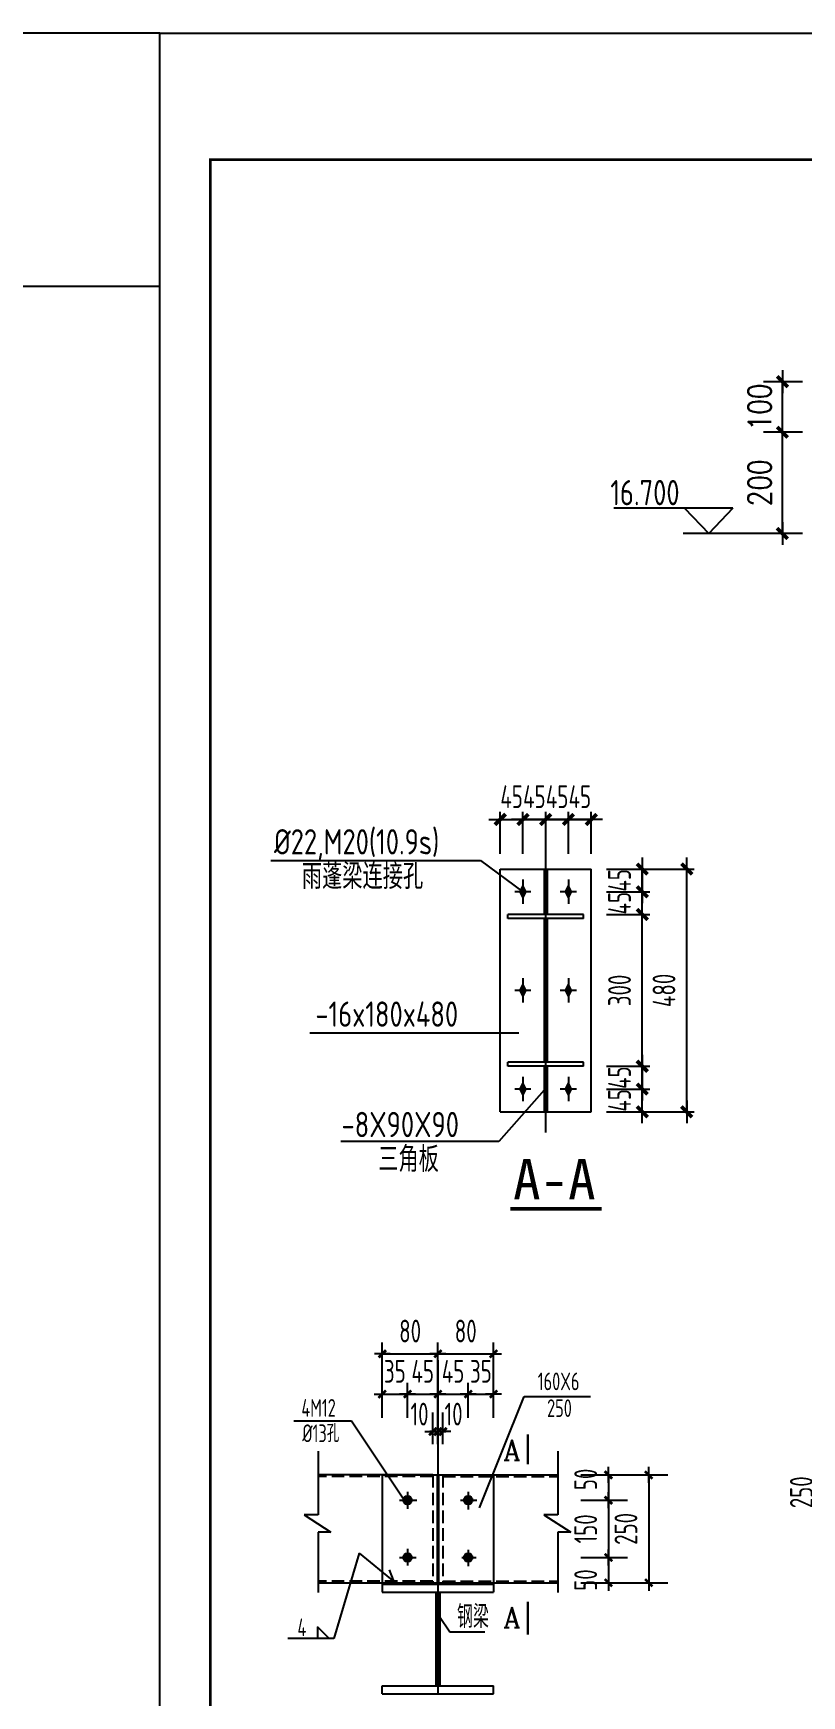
# Model space of a CAD drawing. Extents: x -321761 to 1215725, y 241863 to 438812.
# Drawn here: x 936225 to 951420, y 268394 to 301263 of the extents above; entities that cross this region are included whole.
import ezdxf

# ---------------------------------------------------------------- set-up
doc = ezdxf.new("R2010")
doc.units = 0
doc.header["$LTSCALE"] = 1000
doc.linetypes.add('CENTER', pattern=[2, 1.25, -0.25, 0.25, -0.25])
doc.linetypes.add('DASH', pattern=[0.35, 0.25, -0.1])
doc.layers.get('0').update_dxf_attribs({"linetype": 'CONTINUOUS'})
doc.layers.get('Defpoints').update_dxf_attribs({"linetype": 'CONTINUOUS'})
for name, color, linetype in [('AXIS', 253, 'CENTER'), ('BORDER', 7, 'CONTINUOUS'), ('DASH', 3, 'DASH'), ('DIM_SYMB', 3, 'CONTINUOUS'), ('PUB_DIM', 3, 'CONTINUOUS'), ('PUB_TEXT', 7, 'CONTINUOUS'), ('图层8', 3, 'CENTER'), ('屋面支撑', 1, 'CONTINUOUS'), ('梁__实线', 4, 'CONTINUOUS'), ('螺栓', 15, 'CONTINUOUS')]:
    doc.layers.add(name, color=color, linetype=linetype)
doc.layers.add('柱', color=3, linetype='CONTINUOUS', lineweight=5)
doc.styles.add('-黑体', font='')
doc.styles.add('COMPLEX', font='COMPLEX')
doc.styles.add('DIM_FONT', font='SIMPLEX.shx', dxfattribs={"width": 0.8})
doc.styles.add('TSSD_Dimension', font='Tssdeng.shx', dxfattribs={"width": 0.7, "bigfont": 'hztxt.shx'})
doc.styles.add('TSSD_Rein', font='Tssdeng.shx', dxfattribs={"width": 0.7, "bigfont": 'hztxt.shx'})
doc.styles.add('TSSD_REIN_T3', font='Tssdeng.shx', dxfattribs={"width": 0.7, "bigfont": 'hztxt.shx'})
doc.styles.get('-黑体').set_extended_font_data('SimSun')
doc.dimstyles.new('DIMN150', dxfattribs={"dimscale": 1.5, "dimtxt": 300, "dimasz": 1, "dimexe": 250, "dimexo": 300, "dimgap": 150, "dimtad": 1, "dimdec": 0, "dimzin": 0, "dimdsep": 46, "dimtxsty": 'DIM_FONT', "dimblk": '_DIMX', "dimcen": 0.09, "dimclrt": 7, "dimadec": 0, "dimazin": 0, "dimtfac": 1, "dimtdec": 0, "dimtix": 1, "dimtmove": 2, "dimatfit": 3, "dimldrblk": '_DIMX', "dimfxl": 1, "dimtolj": 1, "dimtzin": 0, "dimarcsym": 0})

# ---------------------------------------------------------------- blocks, each defined once
blk = doc.blocks.new('高强螺栓')
at = {"layer": '螺栓'}
for p, q in [((16, 0), (-16, 0)), ((0, 24), (0, -24))]:
    blk.add_line(p, q, dxfattribs=at)
blk.add_solid([(-8, 0), (0, 16), (0, -16), (8, 0)], dxfattribs=at)
blk = doc.blocks.new('_DIMX')
blk.add_line((-150, 0), (150, 0))
at = {"const_width": 50}
blk.add_lwpolyline([(-70, -70), (70, 70)], dxfattribs=at)
blk = doc.blocks.new('*D341')
at = {"layer": 'Defpoints', "color": 0}
for p in [(947258, 284739), (949146, 284739), (947258, 279939)]:
    blk.add_point(p, dxfattribs=at)
at = {"layer": 'PUB_DIM', "color": 0, "lineweight": -2}
for p, q in [((947558, 284739), (949296, 284739)), ((949146, 279940), (949146, 284737)), ((947558, 279939), (949296, 279939))]:
    blk.add_line(p, q, dxfattribs=at)
at = {"layer": 'PUB_DIM', "color": 0, "lineweight": -2, "xscale": 1.5, "yscale": 1.5, "zscale": 1.5}
for p, rotation in [((949146, 284739), 90), ((949146, 279939), 270)]:
    blk.add_blockref('_DIMX', p, dxfattribs=dict(at, rotation=rotation))
at = {"layer": 'PUB_DIM', "color": 7, "insert": (948696, 282339), "char_height": 450, "attachment_point": 5, "rotation": 90, "style": 'TSSD_Dimension'}
blk.add_mtext('\\A1;480', dxfattribs=at)
blk = doc.blocks.new('*D342')
at = {"layer": 'Defpoints', "color": 0}
for p in [(947258, 280389), (948267, 280389), (947258, 279939)]:
    blk.add_point(p, dxfattribs=at)
at = {"layer": 'PUB_DIM', "color": 0, "lineweight": -2}
for p, q in [((947558, 280389), (948417, 280389)), ((948267, 280390), (948267, 280392)), ((948267, 279939), (948267, 280389)), ((947558, 279939), (948417, 279939)), ((948267, 279937), (948267, 279936))]:
    blk.add_line(p, q, dxfattribs=at)
at = {"layer": 'PUB_DIM', "color": 0, "lineweight": -2, "xscale": 1.5, "yscale": 1.5, "zscale": 1.5}
for p, rotation in [((948267, 280389), 270), ((948267, 279939), 90)]:
    blk.add_blockref('_DIMX', p, dxfattribs=dict(at, rotation=rotation))
at = {"layer": 'PUB_DIM', "color": 7, "insert": (947817, 280164), "char_height": 450, "attachment_point": 5, "rotation": 90, "style": 'TSSD_Dimension'}
blk.add_mtext('\\A1;45', dxfattribs=at)
blk = doc.blocks.new('*D343')
at = {"layer": 'Defpoints', "color": 0}
for p in [(947258, 280839), (948267, 280839), (947258, 280389)]:
    blk.add_point(p, dxfattribs=at)
at = {"layer": 'PUB_DIM', "color": 0, "lineweight": -2}
for p, q in [((947558, 280839), (948417, 280839)), ((948267, 280840), (948267, 280842)), ((948267, 280389), (948267, 280839)), ((947558, 280389), (948417, 280389)), ((948267, 280387), (948267, 280386))]:
    blk.add_line(p, q, dxfattribs=at)
at = {"layer": 'PUB_DIM', "color": 0, "lineweight": -2, "xscale": 1.5, "yscale": 1.5, "zscale": 1.5}
for p, rotation in [((948267, 280839), 270), ((948267, 280389), 90)]:
    blk.add_blockref('_DIMX', p, dxfattribs=dict(at, rotation=rotation))
at = {"layer": 'PUB_DIM', "color": 7, "insert": (947817, 280614), "char_height": 450, "attachment_point": 5, "rotation": 90, "style": 'TSSD_Dimension'}
blk.add_mtext('\\A1;45', dxfattribs=at)
blk = doc.blocks.new('*D344')
at = {"layer": 'Defpoints', "color": 0}
for p in [(947258, 283839), (948267, 283839), (947258, 280839)]:
    blk.add_point(p, dxfattribs=at)
at = {"layer": 'PUB_DIM', "color": 0, "lineweight": -2}
for p, q in [((947558, 283839), (948417, 283839)), ((948267, 280840), (948267, 283837)), ((947558, 280839), (948417, 280839))]:
    blk.add_line(p, q, dxfattribs=at)
at = {"layer": 'PUB_DIM', "color": 0, "lineweight": -2, "xscale": 1.5, "yscale": 1.5, "zscale": 1.5}
for p, rotation in [((948267, 283839), 90), ((948267, 280839), 270)]:
    blk.add_blockref('_DIMX', p, dxfattribs=dict(at, rotation=rotation))
at = {"layer": 'PUB_DIM', "color": 7, "insert": (947817, 282339), "char_height": 450, "attachment_point": 5, "rotation": 90, "style": 'TSSD_Dimension'}
blk.add_mtext('\\A1;300', dxfattribs=at)
blk = doc.blocks.new('*D345')
at = {"layer": 'Defpoints', "color": 0}
for p in [(947258, 284289), (948267, 284289), (947258, 283839)]:
    blk.add_point(p, dxfattribs=at)
at = {"layer": 'PUB_DIM', "color": 0, "lineweight": -2}
for p, q in [((947558, 284289), (948417, 284289)), ((948267, 284290), (948267, 284292)), ((948267, 283839), (948267, 284289)), ((947558, 283839), (948417, 283839)), ((948267, 283837), (948267, 283836))]:
    blk.add_line(p, q, dxfattribs=at)
at = {"layer": 'PUB_DIM', "color": 0, "lineweight": -2, "xscale": 1.5, "yscale": 1.5, "zscale": 1.5}
for p, rotation in [((948267, 284289), 270), ((948267, 283839), 90)]:
    blk.add_blockref('_DIMX', p, dxfattribs=dict(at, rotation=rotation))
at = {"layer": 'PUB_DIM', "color": 7, "insert": (947817, 284064), "char_height": 450, "attachment_point": 5, "rotation": 90, "style": 'TSSD_Dimension'}
blk.add_mtext('\\A1;45', dxfattribs=at)
blk = doc.blocks.new('*D346')
at = {"layer": 'Defpoints', "color": 0}
for p in [(947258, 284739), (948267, 284739), (947258, 284289)]:
    blk.add_point(p, dxfattribs=at)
at = {"layer": 'PUB_DIM', "color": 0, "lineweight": -2}
for p, q in [((947558, 284739), (948417, 284739)), ((948267, 284740), (948267, 284742)), ((948267, 284289), (948267, 284739)), ((947558, 284289), (948417, 284289)), ((948267, 284287), (948267, 284286))]:
    blk.add_line(p, q, dxfattribs=at)
at = {"layer": 'PUB_DIM', "color": 0, "lineweight": -2, "xscale": 1.5, "yscale": 1.5, "zscale": 1.5}
for p, rotation in [((948267, 284739), 270), ((948267, 284289), 90)]:
    blk.add_blockref('_DIMX', p, dxfattribs=dict(at, rotation=rotation))
at = {"layer": 'PUB_DIM', "color": 7, "insert": (947817, 284514), "char_height": 450, "attachment_point": 5, "rotation": 90, "style": 'TSSD_Dimension'}
blk.add_mtext('\\A1;45', dxfattribs=at)
blk = doc.blocks.new('*D347')
at = {"layer": 'Defpoints', "color": 0}
for p in [(945908, 285719), (945458, 284739), (945908, 284739)]:
    blk.add_point(p, dxfattribs=at)
at = {"layer": 'PUB_DIM', "color": 0, "lineweight": -2}
for p, q in [((945456, 285719), (945455, 285719)), ((945458, 285039), (945458, 285869)), ((945458, 285719), (945908, 285719)), ((945908, 285039), (945908, 285869)), ((945909, 285719), (945911, 285719))]:
    blk.add_line(p, q, dxfattribs=at)
at = {"layer": 'PUB_DIM', "color": 0, "lineweight": -2, "xscale": 1.5, "yscale": 1.5, "zscale": 1.5}
blk.add_blockref('_DIMX', (945458, 285719), dxfattribs=at)
at = {"layer": 'PUB_DIM', "color": 0, "lineweight": -2, "xscale": 1.5, "yscale": 1.5, "zscale": 1.5, "rotation": 180}
blk.add_blockref('_DIMX', (945908, 285719), dxfattribs=at)
at = {"layer": 'PUB_DIM', "color": 7, "insert": (945683, 286169), "char_height": 450, "attachment_point": 5, "style": 'TSSD_Dimension'}
blk.add_mtext('\\A1;45', dxfattribs=at)
blk = doc.blocks.new('*D348')
at = {"layer": 'Defpoints', "color": 0}
for p in [(946358, 285719), (945908, 284739), (946358, 284739)]:
    blk.add_point(p, dxfattribs=at)
at = {"layer": 'PUB_DIM', "color": 0, "lineweight": -2}
for p, q in [((945906, 285719), (945905, 285719)), ((945908, 285039), (945908, 285869)), ((945908, 285719), (946358, 285719)), ((946358, 285039), (946358, 285869)), ((946359, 285719), (946361, 285719))]:
    blk.add_line(p, q, dxfattribs=at)
at = {"layer": 'PUB_DIM', "color": 0, "lineweight": -2, "xscale": 1.5, "yscale": 1.5, "zscale": 1.5}
blk.add_blockref('_DIMX', (945908, 285719), dxfattribs=at)
at = {"layer": 'PUB_DIM', "color": 0, "lineweight": -2, "xscale": 1.5, "yscale": 1.5, "zscale": 1.5, "rotation": 180}
blk.add_blockref('_DIMX', (946358, 285719), dxfattribs=at)
at = {"layer": 'PUB_DIM', "color": 7, "insert": (946133, 286169), "char_height": 450, "attachment_point": 5, "style": 'TSSD_Dimension'}
blk.add_mtext('\\A1;45', dxfattribs=at)
blk = doc.blocks.new('*D349')
at = {"layer": 'Defpoints', "color": 0}
for p in [(946808, 285719), (946358, 284739), (946808, 284739)]:
    blk.add_point(p, dxfattribs=at)
at = {"layer": 'PUB_DIM', "color": 0, "lineweight": -2}
for p, q in [((946356, 285719), (946355, 285719)), ((946358, 285039), (946358, 285869)), ((946358, 285719), (946808, 285719)), ((946808, 285039), (946808, 285869)), ((946809, 285719), (946811, 285719))]:
    blk.add_line(p, q, dxfattribs=at)
at = {"layer": 'PUB_DIM', "color": 0, "lineweight": -2, "xscale": 1.5, "yscale": 1.5, "zscale": 1.5}
blk.add_blockref('_DIMX', (946358, 285719), dxfattribs=at)
at = {"layer": 'PUB_DIM', "color": 0, "lineweight": -2, "xscale": 1.5, "yscale": 1.5, "zscale": 1.5, "rotation": 180}
blk.add_blockref('_DIMX', (946808, 285719), dxfattribs=at)
at = {"layer": 'PUB_DIM', "color": 7, "insert": (946583, 286169), "char_height": 450, "attachment_point": 5, "style": 'TSSD_Dimension'}
blk.add_mtext('\\A1;45', dxfattribs=at)
blk = doc.blocks.new('*D350')
at = {"layer": 'Defpoints', "color": 0}
for p in [(947258, 285719), (946808, 284739), (947258, 284739)]:
    blk.add_point(p, dxfattribs=at)
at = {"layer": 'PUB_DIM', "color": 0, "lineweight": -2}
for p, q in [((946806, 285719), (946805, 285719)), ((946808, 285039), (946808, 285869)), ((946808, 285719), (947258, 285719)), ((947258, 285039), (947258, 285869)), ((947259, 285719), (947261, 285719))]:
    blk.add_line(p, q, dxfattribs=at)
at = {"layer": 'PUB_DIM', "color": 0, "lineweight": -2, "xscale": 1.5, "yscale": 1.5, "zscale": 1.5}
blk.add_blockref('_DIMX', (946808, 285719), dxfattribs=at)
at = {"layer": 'PUB_DIM', "color": 0, "lineweight": -2, "xscale": 1.5, "yscale": 1.5, "zscale": 1.5, "rotation": 180}
blk.add_blockref('_DIMX', (947258, 285719), dxfattribs=at)
at = {"layer": 'PUB_DIM', "color": 7, "insert": (947033, 286169), "char_height": 450, "attachment_point": 5, "style": 'TSSD_Dimension'}
blk.add_mtext('\\A1;45', dxfattribs=at)
blk = doc.blocks.new('*D351')
at = {"layer": 'Defpoints', "color": 0}
for p in [(951037, 293374), (951887, 293374), (951887, 291374)]:
    blk.add_point(p, dxfattribs=at)
at = {"layer": 'PUB_DIM', "color": 0, "lineweight": -2}
for p, q in [((951437, 293374), (950662, 293374)), ((951037, 291375), (951037, 293372)), ((951437, 291374), (950662, 291374))]:
    blk.add_line(p, q, dxfattribs=at)
at = {"layer": 'PUB_DIM', "color": 0, "lineweight": -2, "xscale": 1.5, "yscale": 1.5, "zscale": 1.5}
for p, rotation in [((951037, 293374), 90), ((951037, 291374), 270)]:
    blk.add_blockref('_DIMX', p, dxfattribs=dict(at, rotation=rotation))
at = {"layer": 'PUB_DIM', "color": 7, "insert": (950587, 292374), "char_height": 450, "attachment_point": 5, "rotation": 90, "style": 'DIM_FONT'}
blk.add_mtext('\\A1;200', dxfattribs=at)
blk = doc.blocks.new('*D352')
at = {"layer": 'Defpoints', "color": 0}
for p in [(951037, 294374), (951887, 294374), (951887, 293374)]:
    blk.add_point(p, dxfattribs=at)
at = {"layer": 'PUB_DIM', "color": 0, "lineweight": -2}
for p, q in [((951437, 294374), (950662, 294374)), ((951037, 294375), (951037, 294377)), ((951037, 293374), (951037, 294374)), ((951437, 293374), (950662, 293374)), ((951037, 293372), (951037, 293371))]:
    blk.add_line(p, q, dxfattribs=at)
at = {"layer": 'PUB_DIM', "color": 0, "lineweight": -2, "xscale": 1.5, "yscale": 1.5, "zscale": 1.5}
for p, rotation in [((951037, 294374), 270), ((951037, 293374), 90)]:
    blk.add_blockref('_DIMX', p, dxfattribs=dict(at, rotation=rotation))
at = {"layer": 'PUB_DIM', "color": 7, "insert": (950587, 293874), "char_height": 450, "attachment_point": 5, "rotation": 90, "style": 'DIM_FONT'}
blk.add_mtext('\\A1;100', dxfattribs=at)
blk = doc.blocks.new('*D483')
at = {"layer": 'Defpoints', "color": 0}
for p in [(946600, 271128), (946600, 270628), (947598, 270628)]:
    blk.add_point(p, dxfattribs=at)
at = {"layer": 'PUB_DIM', "color": 0, "lineweight": -2}
for p, q in [((947050, 271128), (947973, 271128)), ((947598, 271127), (947598, 270629)), ((947050, 270628), (947973, 270628))]:
    blk.add_line(p, q, dxfattribs=at)
at = {"layer": 'PUB_DIM', "color": 0, "lineweight": -2, "xscale": 1.05, "yscale": 1.05, "zscale": 1.05}
for p, rotation in [((947598, 271128), 90), ((947598, 270628), 270)]:
    blk.add_blockref('_DIMX', p, dxfattribs=dict(at, rotation=rotation))
at = {"layer": 'PUB_DIM', "color": 7, "insert": (947148, 270681), "char_height": 450, "attachment_point": 5, "rotation": 90, "style": 'TSSD_Rein'}
blk.add_mtext('\\A1;50', dxfattribs=at)
blk = doc.blocks.new('*D484')
at = {"layer": 'Defpoints', "color": 0}
for p in [(946600, 272259), (946600, 271128), (947598, 271128)]:
    blk.add_point(p, dxfattribs=at)
at = {"layer": 'PUB_DIM', "color": 0, "lineweight": -2}
for p, q in [((947050, 272259), (947973, 272259)), ((947598, 272258), (947598, 271129)), ((947050, 271128), (947973, 271128))]:
    blk.add_line(p, q, dxfattribs=at)
at = {"layer": 'PUB_DIM', "color": 0, "lineweight": -2, "xscale": 1.05, "yscale": 1.05, "zscale": 1.05}
for p, rotation in [((947598, 272259), 90), ((947598, 271128), 270)]:
    blk.add_blockref('_DIMX', p, dxfattribs=dict(at, rotation=rotation))
at = {"layer": 'PUB_DIM', "color": 7, "insert": (947148, 271693), "char_height": 450, "attachment_point": 5, "rotation": 90, "style": 'TSSD_Rein'}
blk.add_mtext('\\A1;150', dxfattribs=at)
blk = doc.blocks.new('*D485')
at = {"layer": 'Defpoints', "color": 0}
for p in [(946600, 272759), (946600, 272259), (947598, 272259)]:
    blk.add_point(p, dxfattribs=at)
at = {"layer": 'PUB_DIM', "color": 0, "lineweight": -2}
for p, q in [((947050, 272759), (947973, 272759)), ((947598, 272758), (947598, 272260)), ((947050, 272259), (947973, 272259))]:
    blk.add_line(p, q, dxfattribs=at)
at = {"layer": 'PUB_DIM', "color": 0, "lineweight": -2, "xscale": 1.05, "yscale": 1.05, "zscale": 1.05}
for p, rotation in [((947598, 272759), 90), ((947598, 272259), 270)]:
    blk.add_blockref('_DIMX', p, dxfattribs=dict(at, rotation=rotation))
at = {"layer": 'PUB_DIM', "color": 7, "insert": (947148, 272671), "char_height": 450, "attachment_point": 5, "rotation": 90, "style": 'TSSD_Rein'}
blk.add_mtext('\\A1;50', dxfattribs=at)
blk = doc.blocks.new('*D486')
at = {"layer": 'Defpoints', "color": 0}
for p in [(947009, 272759), (947009, 270628), (948394, 270628)]:
    blk.add_point(p, dxfattribs=at)
at = {"layer": 'PUB_DIM', "color": 0, "lineweight": -2}
for p, q in [((947459, 272759), (948769, 272759)), ((948394, 272758), (948394, 270629)), ((947459, 270628), (948769, 270628))]:
    blk.add_line(p, q, dxfattribs=at)
at = {"layer": 'PUB_DIM', "color": 0, "lineweight": -2, "xscale": 1.05, "yscale": 1.05, "zscale": 1.05}
for p, rotation in [((948394, 272759), 90), ((948394, 270628), 270)]:
    blk.add_blockref('_DIMX', p, dxfattribs=dict(at, rotation=rotation))
at = {"layer": 'PUB_DIM', "color": 7, "insert": (947944, 271693), "char_height": 450, "attachment_point": 5, "rotation": 90, "style": 'TSSD_Rein'}
blk.add_mtext('\\A1;250', dxfattribs=at)
blk = doc.blocks.new('*D490')
at = {"layer": 'Defpoints', "color": 0}
for p in [(953604, 273452), (951935, 271450), (953604, 271450)]:
    blk.add_point(p, dxfattribs=at)
at = {"layer": 'PUB_DIM', "color": 0, "lineweight": -2}
for p, q in [((953154, 273452), (951710, 273452)), ((951935, 273451), (951935, 271451)), ((953154, 271450), (951710, 271450))]:
    blk.add_line(p, q, dxfattribs=at)
at = {"layer": 'PUB_DIM', "color": 0, "lineweight": -2, "xscale": 1.05, "yscale": 1.05, "zscale": 1.05}
for p, rotation in [((951935, 273452), 90), ((951935, 271450), 270)]:
    blk.add_blockref('_DIMX', p, dxfattribs=dict(at, rotation=rotation))
at = {"layer": 'PUB_DIM', "color": 7, "insert": (951413, 272417), "char_height": 450, "attachment_point": 5, "rotation": 90, "style": 'TSSD_Rein'}
blk.add_mtext('\\A1;250', dxfattribs=at)
blk = doc.blocks.new('*D491')
at = {"layer": 'Defpoints', "color": 0}
for p in [(944227, 275154), (943127, 274058), (944227, 274058)]:
    blk.add_point(p, dxfattribs=at)
at = {"layer": 'PUB_DIM', "color": 0, "lineweight": -2}
for p, q in [((943127, 274508), (943127, 275379)), ((943128, 275154), (944226, 275154)), ((944227, 274508), (944227, 275379))]:
    blk.add_line(p, q, dxfattribs=at)
at = {"layer": 'PUB_DIM', "color": 0, "lineweight": -2, "xscale": 1.05, "yscale": 1.05, "zscale": 1.05, "rotation": 180}
blk.add_blockref('_DIMX', (943127, 275154), dxfattribs=at)
at = {"layer": 'PUB_DIM', "color": 0, "lineweight": -2, "xscale": 1.05, "yscale": 1.05, "zscale": 1.05}
blk.add_blockref('_DIMX', (944227, 275154), dxfattribs=at)
at = {"layer": 'PUB_DIM', "color": 7, "insert": (943677, 275604), "char_height": 450, "attachment_point": 5, "style": 'TSSD_Rein'}
blk.add_mtext('\\A1;80', dxfattribs=at)
blk = doc.blocks.new('*D492')
at = {"layer": 'Defpoints', "color": 0}
for p in [(945325, 275154), (944227, 274058), (945325, 274058)]:
    blk.add_point(p, dxfattribs=at)
at = {"layer": 'PUB_DIM', "color": 0, "lineweight": -2}
for p, q in [((944227, 274508), (944227, 275379)), ((944228, 275154), (945324, 275154)), ((945325, 274508), (945325, 275379))]:
    blk.add_line(p, q, dxfattribs=at)
at = {"layer": 'PUB_DIM', "color": 0, "lineweight": -2, "xscale": 1.05, "yscale": 1.05, "zscale": 1.05, "rotation": 180}
blk.add_blockref('_DIMX', (944227, 275154), dxfattribs=at)
at = {"layer": 'PUB_DIM', "color": 0, "lineweight": -2, "xscale": 1.05, "yscale": 1.05, "zscale": 1.05}
blk.add_blockref('_DIMX', (945325, 275154), dxfattribs=at)
at = {"layer": 'PUB_DIM', "color": 7, "insert": (944776, 275604), "char_height": 450, "attachment_point": 5, "style": 'TSSD_Rein'}
blk.add_mtext('\\A1;80', dxfattribs=at)
blk = doc.blocks.new('*D493')
at = {"layer": 'Defpoints', "color": 0}
for p in [(943626, 274358), (943124, 273438), (943626, 273438)]:
    blk.add_point(p, dxfattribs=at)
at = {"layer": 'PUB_DIM', "color": 0, "lineweight": -2}
for p, q in [((943124, 273888), (943124, 274583)), ((943626, 273888), (943626, 274583)), ((943123, 274358), (943122, 274358)), ((943124, 274358), (943626, 274358)), ((943627, 274358), (943628, 274358))]:
    blk.add_line(p, q, dxfattribs=at)
at = {"layer": 'PUB_DIM', "color": 0, "lineweight": -2, "xscale": 1.05, "yscale": 1.05, "zscale": 1.05}
blk.add_blockref('_DIMX', (943124, 274358), dxfattribs=at)
at = {"layer": 'PUB_DIM', "color": 0, "lineweight": -2, "xscale": 1.05, "yscale": 1.05, "zscale": 1.05, "rotation": 180}
blk.add_blockref('_DIMX', (943626, 274358), dxfattribs=at)
at = {"layer": 'PUB_DIM', "color": 7, "insert": (943375, 274808), "char_height": 450, "attachment_point": 5, "style": 'TSSD_Rein'}
blk.add_mtext('\\A1;35', dxfattribs=at)
blk = doc.blocks.new('*D494')
at = {"layer": 'Defpoints', "color": 0}
for p in [(944226, 274358), (943626, 273438), (944226, 273438)]:
    blk.add_point(p, dxfattribs=at)
at = {"layer": 'PUB_DIM', "color": 0, "lineweight": -2}
for p, q in [((943626, 273888), (943626, 274583)), ((944226, 273888), (944226, 274583)), ((943625, 274358), (943624, 274358)), ((943626, 274358), (944226, 274358)), ((944227, 274358), (944228, 274358))]:
    blk.add_line(p, q, dxfattribs=at)
at = {"layer": 'PUB_DIM', "color": 0, "lineweight": -2, "xscale": 1.05, "yscale": 1.05, "zscale": 1.05}
blk.add_blockref('_DIMX', (943626, 274358), dxfattribs=at)
at = {"layer": 'PUB_DIM', "color": 0, "lineweight": -2, "xscale": 1.05, "yscale": 1.05, "zscale": 1.05, "rotation": 180}
blk.add_blockref('_DIMX', (944226, 274358), dxfattribs=at)
at = {"layer": 'PUB_DIM', "color": 7, "insert": (943926, 274808), "char_height": 450, "attachment_point": 5, "style": 'TSSD_Rein'}
blk.add_mtext('\\A1;45', dxfattribs=at)
blk = doc.blocks.new('*D495')
at = {"layer": 'Defpoints', "color": 0}
for p in [(944826, 274358), (944226, 273438), (944826, 273438)]:
    blk.add_point(p, dxfattribs=at)
at = {"layer": 'PUB_DIM', "color": 0, "lineweight": -2}
for p, q in [((944226, 273888), (944226, 274583)), ((944826, 273888), (944826, 274583)), ((944225, 274358), (944224, 274358)), ((944226, 274358), (944826, 274358)), ((944827, 274358), (944828, 274358))]:
    blk.add_line(p, q, dxfattribs=at)
at = {"layer": 'PUB_DIM', "color": 0, "lineweight": -2, "xscale": 1.05, "yscale": 1.05, "zscale": 1.05}
blk.add_blockref('_DIMX', (944226, 274358), dxfattribs=at)
at = {"layer": 'PUB_DIM', "color": 0, "lineweight": -2, "xscale": 1.05, "yscale": 1.05, "zscale": 1.05, "rotation": 180}
blk.add_blockref('_DIMX', (944826, 274358), dxfattribs=at)
at = {"layer": 'PUB_DIM', "color": 7, "insert": (944526, 274808), "char_height": 450, "attachment_point": 5, "style": 'TSSD_Rein'}
blk.add_mtext('\\A1;45', dxfattribs=at)
blk = doc.blocks.new('*D496')
at = {"layer": 'Defpoints', "color": 0}
for p in [(945326, 274358), (944826, 273438), (945326, 273438)]:
    blk.add_point(p, dxfattribs=at)
at = {"layer": 'PUB_DIM', "color": 0, "lineweight": -2}
for p, q in [((944826, 273888), (944826, 274583)), ((945326, 273888), (945326, 274583)), ((944825, 274358), (944824, 274358)), ((944826, 274358), (945326, 274358)), ((945327, 274358), (945328, 274358))]:
    blk.add_line(p, q, dxfattribs=at)
at = {"layer": 'PUB_DIM', "color": 0, "lineweight": -2, "xscale": 1.05, "yscale": 1.05, "zscale": 1.05}
blk.add_blockref('_DIMX', (944826, 274358), dxfattribs=at)
at = {"layer": 'PUB_DIM', "color": 0, "lineweight": -2, "xscale": 1.05, "yscale": 1.05, "zscale": 1.05, "rotation": 180}
blk.add_blockref('_DIMX', (945326, 274358), dxfattribs=at)
at = {"layer": 'PUB_DIM', "color": 7, "insert": (945076, 274808), "char_height": 450, "attachment_point": 5, "style": 'TSSD_Rein'}
blk.add_mtext('\\A1;35', dxfattribs=at)
blk = doc.blocks.new('*D497')
at = {"layer": 'Defpoints', "color": 0}
for p in [(944226, 273617), (944126, 272919), (944226, 272919)]:
    blk.add_point(p, dxfattribs=at)
at = {"layer": 'PUB_DIM', "color": 0, "lineweight": -2}
for p, q in [((944126, 273369), (944126, 273992)), ((944226, 273369), (944226, 273992)), ((944125, 273617), (944124, 273617)), ((944126, 273617), (944226, 273617)), ((944227, 273617), (944228, 273617))]:
    blk.add_line(p, q, dxfattribs=at)
at = {"layer": 'PUB_DIM', "color": 0, "lineweight": -2, "xscale": 1.05, "yscale": 1.05, "zscale": 1.05}
blk.add_blockref('_DIMX', (944126, 273617), dxfattribs=at)
at = {"layer": 'PUB_DIM', "color": 0, "lineweight": -2, "xscale": 1.05, "yscale": 1.05, "zscale": 1.05, "rotation": 180}
blk.add_blockref('_DIMX', (944226, 273617), dxfattribs=at)
at = {"layer": 'PUB_DIM', "color": 7, "insert": (943863, 273962), "char_height": 450, "attachment_point": 5, "style": 'TSSD_Rein'}
blk.add_mtext('\\A1;10', dxfattribs=at)
blk = doc.blocks.new('*D498')
at = {"layer": 'Defpoints', "color": 0}
for p in [(944326, 273617), (944226, 272919), (944326, 272919)]:
    blk.add_point(p, dxfattribs=at)
at = {"layer": 'PUB_DIM', "color": 0, "lineweight": -2}
for p, q in [((944226, 273369), (944226, 273992)), ((944326, 273369), (944326, 273992)), ((944225, 273617), (944224, 273617)), ((944226, 273617), (944326, 273617)), ((944327, 273617), (944328, 273617))]:
    blk.add_line(p, q, dxfattribs=at)
at = {"layer": 'PUB_DIM', "color": 0, "lineweight": -2, "xscale": 1.05, "yscale": 1.05, "zscale": 1.05}
blk.add_blockref('_DIMX', (944226, 273617), dxfattribs=at)
at = {"layer": 'PUB_DIM', "color": 0, "lineweight": -2, "xscale": 1.05, "yscale": 1.05, "zscale": 1.05, "rotation": 180}
blk.add_blockref('_DIMX', (944326, 273617), dxfattribs=at)
at = {"layer": 'PUB_DIM', "color": 7, "insert": (944536, 273962), "char_height": 450, "attachment_point": 5, "style": 'TSSD_Rein'}
blk.add_mtext('\\A1;10', dxfattribs=at)

msp = doc.modelspace()

# ---------------------------------------------------------------- linework, layer by layer
for p, q in [((945050, 272106.6), (945931, 274311.6)), ((945931, 274311.6), (947244.8, 274311.6)), ((942515.4, 273822.3), (941377, 273822.3)), ((943626, 272158.6), (942515.4, 273822.3)), ((941855.6, 273231.7), (941855.6, 271968.7)), ((946596.4, 273231.7), (946596.4, 271968.7)), ((944126, 272758.6), (941855.6, 272758.6)), ((943126, 272758.6), (945326, 272758.6)), ((943126, 272758.6), (943126, 270598.6)), ((944211, 272758.6), (944211, 270628.1)), ((944241, 272758.6), (944241, 270628.1)), ((944326, 272758.6), (946596.4, 272758.6)), ((945326, 272758.6), (945326, 270598.6)), ((943463.6, 272258.6), (943810.1, 272258.6)), ((943626, 272422.2), (943626, 272087.8)), ((944673.6, 272258.6), (944996.2, 272258.6)), ((944826, 272422.2), (944826, 272075.9)), ((941582, 271968.7), (942111.6, 271629.5)), ((941855.6, 271968.7), (941582, 271968.7)), ((946596.4, 271968.7), (946322.8, 271968.7)), ((946322.8, 271968.7), (946852.4, 271629.5)), ((942111.6, 271629.5), (941855.6, 271629.5)), ((941855.6, 271629.5), (941855.6, 270435.6)), ((946852.4, 271629.5), (946596.4, 271629.5)), ((946596.4, 271629.5), (946596.4, 270435.6)), ((942670, 271210.3), (942171.2, 269528.9)), ((942670, 271210.3), (943363.7, 270648.5)), ((943626, 271300.6), (943626, 270966.3)), ((944826, 271276.7), (944826, 270954.3)), ((943363.7, 270648.5), (943271.4, 270883.1)), ((943463.6, 271128.1), (943798.2, 271128.1)), ((944697.5, 271128.1), (944984.2, 271128.1)), ((941855.6, 270628.1), (944126, 270628.1)), ((943126, 270628.1), (945326, 270628.1)), ((943126, 270598.6), (945326, 270598.6)), ((943126, 270598.6), (943126, 270438.6)), ((944326, 270628.1), (946596.4, 270628.1)), ((945326, 270598.6), (945326, 270438.6)), ((943126, 270438.6), (945326, 270438.6)), ((944186, 270438.6), (944186, 268591.6)), ((944266, 270438.6), (944266, 268591.6)), ((944260, 269962.1), (944460.1, 269656.5)), ((942171.2, 269528.9), (941260.7, 269528.9)), ((941847.8, 269759), (941847.8, 269528.9)), ((942077.9, 269528.9), (941847.8, 269759)), ((944460.1, 269656.5), (945153, 269656.5)), ((943126, 268591.6), (945326, 268591.6)), ((943126, 268431.6), (943126, 268591.6)), ((945326, 268431.6), (945326, 268591.6)), ((943126, 268431.6), (945326, 268431.6))]:
    msp.add_line(p, q)
at = {"const_width": 45}
for points in [[(946004.7, 273563.7), (946004.7, 272969)], [(946004.7, 270254.4), (946004.7, 269601.7)]]:
    msp.add_lwpolyline(points, dxfattribs=at)
at = {"const_width": 85}
for points in [[(943583.5, 272258.6, 1), (943668.5, 272258.6, 1)], [(944783.5, 272258.6, 1), (944868.5, 272258.6, 1)], [(943583.5, 271128.1, 1), (943668.5, 271128.1, 1)], [(944783.5, 271128.1, 1), (944868.5, 271128.1, 1)]]:
    msp.add_lwpolyline(points, format="xyb", close=True, dxfattribs=at)
for centre in [(943626, 272258.6), (944826, 272258.6), (943626, 271128.1), (944826, 271128.1)]:
    msp.add_circle(centre, 85)
at = {"layer": 'AXIS', "linetype": 'ByBlock'}
for p, q in [((940922.4, 284909.2, 6.9), (945066, 284909.2, 6.9)), ((945066, 284909.2, 6.9), (945905.7, 284288.9, 6.9)), ((941696.3, 281502.2, 6.9), (945824.5, 281502.2, 6.9)), ((946325.7, 280363.9, 6.9), (945433.9, 279350.1, 6.9)), ((945433.9, 279350.1, 6.9), (942308.5, 279350.1, 6.9))]:
    msp.add_line(p, q, dxfattribs=at)
at = {"layer": 'BORDER'}
msp.add_lwpolyline([(938725.4, 241862.6), (938725.4, 301262.6), (980725.4, 301262.6), (980725.4, 241862.6)], close=True, dxfattribs=at)
at = {"layer": 'BORDER', "const_width": 50}
msp.add_lwpolyline([(939725.4, 242862.6), (939725.4, 298762.6), (979725.4, 298762.6), (979725.4, 242862.6)], close=True, dxfattribs=at)
at = {"layer": 'DASH'}
for p, q in [((944126, 272728.6), (941855.6, 272728.6)), ((944126, 272758.6), (944126, 270628.1)), ((944326, 272758.6), (944326, 270628.1)), ((944326, 272728.6), (946596.4, 272728.6)), ((944126, 270658.1), (941855.6, 270658.1)), ((944326, 270658.1), (946596.4, 270658.1))]:
    msp.add_line(p, q, dxfattribs=at)
at = {"layer": 'DIM_SYMB', "const_width": 70, "elevation": 6.9}
msp.add_lwpolyline([(945656.4, 278021.6), (947464.1, 278021.6)], dxfattribs=at)
at = {"layer": 'PUB_DIM'}
for p, q in [((946357.5, 279528.5, 6.9), (946357.5, 285586.4, 6.9)), ((944226, 275031.3), (944226, 268418.3))]:
    msp.add_line(p, q, dxfattribs=at)
at = {"layer": '图层8', "linetype": 'ByBlock'}
msp.add_lwpolyline([(933725.4, 296262.6), (938725.4, 296262.6), (938725.4, 301262.6), (933725.4, 301262.6)], close=True, dxfattribs=at)
at = {"layer": '屋面支撑', "color": 3}
for p, q in [((950056.2, 291872.3), (947707.6, 291872.3)), ((949103, 291872.3), (949579.6, 291374)), ((950056.2, 291872.3), (949579.6, 291374)), ((951177.8, 291374), (949073.4, 291374))]:
    msp.add_line(p, q, dxfattribs=at)
at = {"layer": '梁__实线'}
for p, q in [((945457.5, 279938.9, 6.9), (945457.5, 284738.9, 6.9)), ((945457.5, 284738.9, 6.9), (947257.5, 284738.9, 6.9)), ((946325.7, 284738.9, 6.9), (946325.7, 283838.9, 6.9)), ((946385.7, 284738.9, 6.9), (946385.7, 283838.9, 6.9)), ((947257.5, 279938.9, 6.9), (947257.5, 284738.9, 6.9)), ((947107.5, 283838.9, 6.9), (945607.5, 283838.9, 6.9)), ((945607.5, 283758.9, 6.9), (945607.5, 283838.9, 6.9)), ((947107.5, 283758.9, 6.9), (945607.5, 283758.9, 6.9)), ((946325.7, 283758.9, 6.9), (946325.7, 280918.9, 6.9)), ((946385.7, 283758.9, 6.9), (946385.7, 280918.9, 6.9)), ((947107.5, 283758.9, 6.9), (947107.5, 283838.9, 6.9)), ((947107.5, 280918.9, 6.9), (945607.5, 280918.9, 6.9)), ((945607.5, 280838.9, 6.9), (945607.5, 280918.9, 6.9)), ((947107.5, 280838.9, 6.9), (945607.5, 280838.9, 6.9)), ((946325.7, 280838.9, 6.9), (946325.7, 279938.9, 6.9)), ((946385.7, 280838.9, 6.9), (946385.7, 279938.9, 6.9)), ((947107.5, 280838.9, 6.9), (947107.5, 280918.9, 6.9)), ((945457.5, 279938.9, 6.9), (947257.5, 279938.9, 6.9))]:
    msp.add_line(p, q, dxfattribs=at)

# ---------------------------------------------------------------- block references
at = {"layer": '柱', "lineweight": -3, "ltscale": 1.5, "xscale": 10, "yscale": 10, "zscale": 10}
for p in [(945905.7, 284288.9, 6.9), (946805.7, 284288.9, 6.9), (945905.7, 282338.9, 6.9), (946805.7, 282338.9, 6.9), (945905.7, 280388.9, 6.9), (946805.7, 280388.9, 6.9)]:
    msp.add_blockref('高强螺栓', p, dxfattribs=at)

# ---------------------------------------------------------------- texts
at = {"style": 'TSSD_REIN_T3', "width": 0.7}
for s, height, p in [('160X6', 350, (946198.9, 274434.1)), ('4M12', 350, (941527, 273909.4)), ('250', 350, (946384.8, 273904.6)), ('%%c13孔', 350, (941545.3, 273408.1)), ('钢梁', 450, (944604.5, 269732.6)), ('4', 350, (941449.1, 269570.7))]:
    msp.add_text(s, height=height, dxfattribs=at).set_placement(p)
at = {"style": 'COMPLEX'}
for p in [(945516.5, 273053.8), (945516.5, 269744.5)]:
    msp.add_text('A', height=400, dxfattribs=at).set_placement(p)
at = {"layer": 'AXIS', "linetype": 'ByBlock', "style": 'TSSD_Rein', "width": 0.8}
for s, p in [('%%C22,M20(10.9s)', (940986.1, 285027, 6.9)), ('雨蓬梁连接孔', (941535.3, 284342.7, 6.9)), ('-16x180x480', (941804, 281620.1, 6.9)), ('-8X90X90', (942321.1, 279437.4, 6.9)), ('三角板', (943045.4, 278750.6, 6.9))]:
    msp.add_text(s, height=500, dxfattribs=at).set_placement(p)
at = {"layer": 'PUB_TEXT', "style": '-黑体'}
msp.add_text('A-A', height=800, dxfattribs=at).set_placement((945712.3, 278206, 6.9))
at = {"layer": '屋面支撑', "color": 0, "style": 'TSSD_Rein', "width": 0.8}
msp.add_text('16.700', height=500, dxfattribs=at).set_placement((947634.8, 291930.7, 708.9))

# ---------------------------------------------------------------- dimensions: what is measured, and where the dimension line sits
at = {"layer": 'PUB_DIM'}
for p1, p2, text, picture, middle in [((951887.1, 293374), (951887.1, 294373.8), '100', '*D352', (950587.1, 293873.9)), ((951887.1, 291374), (951887.1, 293374), '200', '*D351', (950587.1, 292374))]:
    dim = msp.add_aligned_dim(p1=p1, p2=p2, distance=850, text=text, dimstyle='DIMN150', dxfattribs=at)
    dim.commit()
    dim.dimension.update_dxf_attribs({"geometry": picture, "text_midpoint": middle})
for p1, p2, distance, text, override, picture, middle in [((945457.5, 284738.9), (945907.5, 284738.9), 980, '45', {"dimexe": 100, "dimexo": 200, "dimtxsty": 'TSSD_Dimension', "dimdle": 100}, '*D347', (945682.5, 286168.9)), ((945907.5, 284738.9), (946357.5, 284738.9), 980, '45', {"dimexe": 100, "dimexo": 200, "dimtxsty": 'TSSD_Dimension', "dimdle": 100}, '*D348', (946132.5, 286168.9)), ((946357.5, 284738.9), (946807.5, 284738.9), 980, '45', {"dimexe": 100, "dimexo": 200, "dimtxsty": 'TSSD_Dimension', "dimdle": 100}, '*D349', (946582.5, 286168.9)), ((946807.5, 284738.9), (947257.5, 284738.9), 980, '45', {"dimexe": 100, "dimexo": 200, "dimtxsty": 'TSSD_Dimension', "dimdle": 100}, '*D350', (947032.5, 286168.9)), ((947257.5, 279938.9), (947257.5, 284738.9), -1888.1, '480', {"dimexe": 100, "dimexo": 200, "dimtxsty": 'TSSD_Dimension', "dimdle": 100}, '*D341', (948695.6, 282338.9)), ((947257.5, 284288.9), (947257.5, 284738.9), -1009, '45', {"dimexe": 100, "dimexo": 200, "dimtxsty": 'TSSD_Dimension', "dimdle": 100}, '*D346', (947816.5, 284513.9)), ((947257.5, 283838.9), (947257.5, 284288.9), -1009, '45', {"dimexe": 100, "dimexo": 200, "dimtxsty": 'TSSD_Dimension', "dimdle": 100}, '*D345', (947816.5, 284063.9)), ((947257.5, 280838.9), (947257.5, 283838.9), -1009, '300', {"dimexe": 100, "dimexo": 200, "dimtxsty": 'TSSD_Dimension', "dimdle": 100}, '*D344', (947816.5, 282338.9)), ((947257.5, 280388.9), (947257.5, 280838.9), -1009, '45', {"dimexe": 100, "dimexo": 200, "dimtxsty": 'TSSD_Dimension', "dimdle": 100}, '*D343', (947816.5, 280613.9)), ((947257.5, 279938.9), (947257.5, 280388.9), -1009, '45', {"dimexe": 100, "dimexo": 200, "dimtxsty": 'TSSD_Dimension', "dimdle": 100}, '*D342', (947816.5, 280163.9)), ((943127, 274057.9), (944227, 274057.9), 1096.2, '80', {"dimasz": 0.7, "dimexe": 150, "dimtxsty": 'TSSD_Rein'}, '*D491', (943677, 275604.1)), ((944227, 274057.9), (945325, 274057.9), 1096.2, '80', {"dimasz": 0.7, "dimexe": 150, "dimtxsty": 'TSSD_Rein'}, '*D492', (944776, 275604.1)), ((943124, 273437.9), (943626, 273437.9), 920.1, '35', {"dimasz": 0.7, "dimexe": 150, "dimtxsty": 'TSSD_Rein'}, '*D493', (943375, 274807.9)), ((943626, 273437.9), (944226, 273437.9), 920.1, '45', {"dimasz": 0.7, "dimexe": 150, "dimtxsty": 'TSSD_Rein'}, '*D494', (943926, 274807.9)), ((944226, 273437.9), (944826, 273437.9), 920.1, '45', {"dimasz": 0.7, "dimexe": 150, "dimtxsty": 'TSSD_Rein'}, '*D495', (944526, 274807.9)), ((944826, 273437.9), (945326, 273437.9), 920.1, '35', {"dimasz": 0.7, "dimexe": 150, "dimtxsty": 'TSSD_Rein'}, '*D496', (945076, 274807.9)), ((947009.1, 272758.6), (947009.1, 270628.1), 1384.6, '250', {"dimasz": 0.7, "dimtxsty": 'TSSD_Rein'}, '*D486', (947943.7, 271693.3)), ((946600.1, 272258.6), (946600.1, 271128.1), 997.5, '150', {"dimasz": 0.7, "dimtxsty": 'TSSD_Rein'}, '*D484', (947147.6, 271693.3))]:
    dim = msp.add_aligned_dim(p1=p1, p2=p2, distance=distance, text=text, dimstyle='DIMN150', override=override, dxfattribs=at)
    dim.commit()
    dim.dimension.update_dxf_attribs({"geometry": picture, "text_midpoint": middle})
for base, p1, p2, angle, text, override, picture, middle in [((944226, 273617), (944126, 272918.8), (944226, 272918.8), 0, '10', {"dimasz": 0.7, "dimtxsty": 'TSSD_Rein'}, '*D497', (943863.5, 273962)), ((944326, 273617), (944226, 272918.8), (944326, 272918.8), 0, '10', {"dimasz": 0.7, "dimtxsty": 'TSSD_Rein'}, '*D498', (944536.5, 273962)), ((951934.5, 271449.6), (953603.8, 273451.6), (953603.8, 271449.6), 270, '250', {"dimasz": 0.7, "dimexe": 150, "dimtxsty": 'TSSD_Rein'}, '*D490', (951413, 272416.7)), ((947597.6, 272258.6), (946600.1, 272758.6), (946600.1, 272258.6), 270, '50', {"dimasz": 0.7, "dimtxsty": 'TSSD_Rein'}, '*D485', (947147.6, 272671.5)), ((947597.6, 270628.1), (946600.1, 271128.1), (946600.1, 270628.1), 270, '50', {"dimasz": 0.7, "dimtxsty": 'TSSD_Rein'}, '*D483', (947147.6, 270680.8))]:
    dim = msp.add_linear_dim(base=base, p1=p1, p2=p2, angle=angle, text=text, dimstyle='DIMN150', override=override, dxfattribs=at)
    dim.commit()
    dim.dimension.update_dxf_attribs({"geometry": picture, "text_midpoint": middle, "dimtype": 161})

doc.saveas('drawing.dxf')
